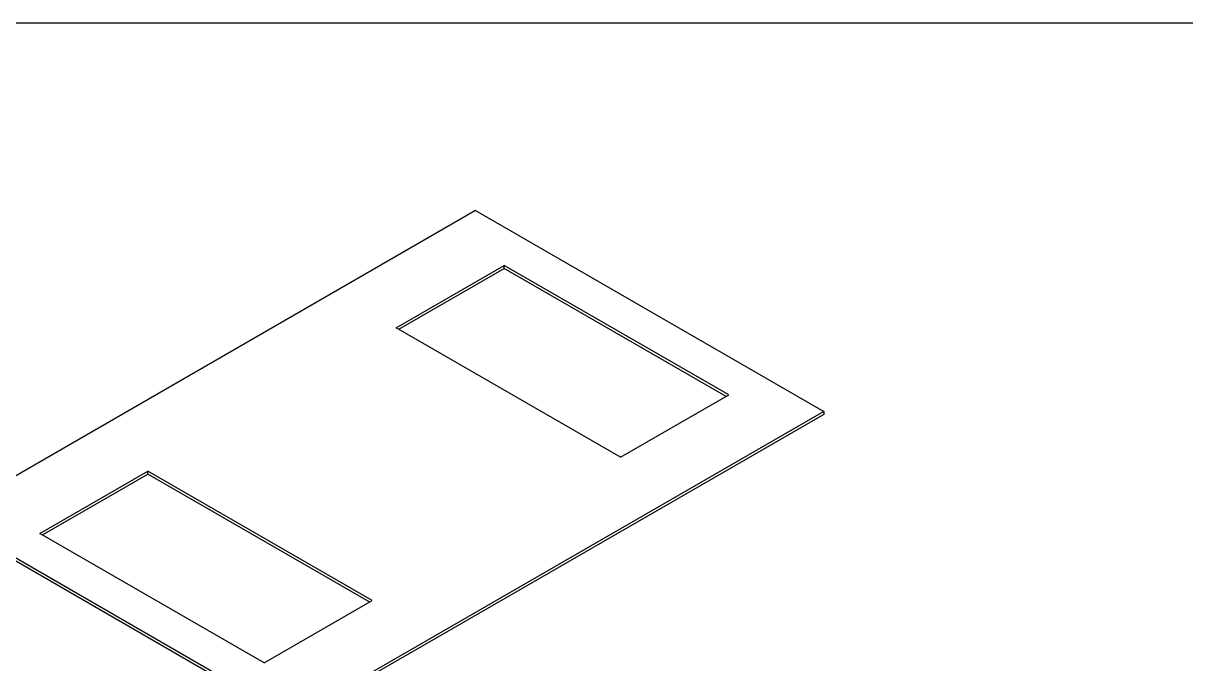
# Model space of a CAD drawing. Header units: inches. Extents: x 0.1 to 16.9, y 0.1 to 10.9.
# Drawn here: x 11.444 to 14.535, y 9.19 to 10.894 of the extents above; entities that cross this region are included whole.
import ezdxf

# ---------------------------------------------------------------- set-up
doc = ezdxf.new("R2010")
doc.units = ezdxf.units.IN
doc.header["$MEASUREMENT"] = 0

msp = doc.modelspace()

# ---------------------------------------------------------------- linework, layer by layer
at = {"color": 7, "linetype": 'Continuous', "lineweight": 25}
for p, q in [((16.8937, 10.8937), (0.1063, 10.8937)), ((12.64694, 10.39554), (11.23549, 9.58073)), ((12.64694, 10.39554), (13.57226, 9.86137)), ((12.43564, 10.08381), (12.7229, 10.24964)), ((12.44255, 10.07982), (12.7229, 10.24166)), ((13.31952, 9.90522), (12.7229, 10.24964)), ((12.7229, 10.24166), (12.7229, 10.24964)), ((13.31262, 9.90123), (12.7229, 10.24166)), ((13.03226, 9.73938), (12.43564, 10.08381)), ((13.03226, 9.73938), (13.31952, 9.90522)), ((13.57226, 9.86137), (12.16081, 9.04655)), ((13.57226, 9.86137), (13.57226, 9.85339)), ((13.57226, 9.85339), (12.16081, 9.03858)), ((11.48823, 9.53688), (11.77549, 9.70271)), ((11.49513, 9.53289), (11.77549, 9.69473)), ((12.37211, 9.35829), (11.77549, 9.70271)), ((11.77549, 9.69473), (11.77549, 9.70271)), ((12.3652, 9.3543), (11.77549, 9.69473)), ((11.23549, 9.58073), (12.16081, 9.04655)), ((11.23549, 9.57275), (12.16081, 9.03858)), ((12.08485, 9.19245), (11.48823, 9.53688)), ((12.08485, 9.19245), (12.37211, 9.35829))]:
    msp.add_line(p, q, dxfattribs=at)

doc.saveas('drawing.dxf')
